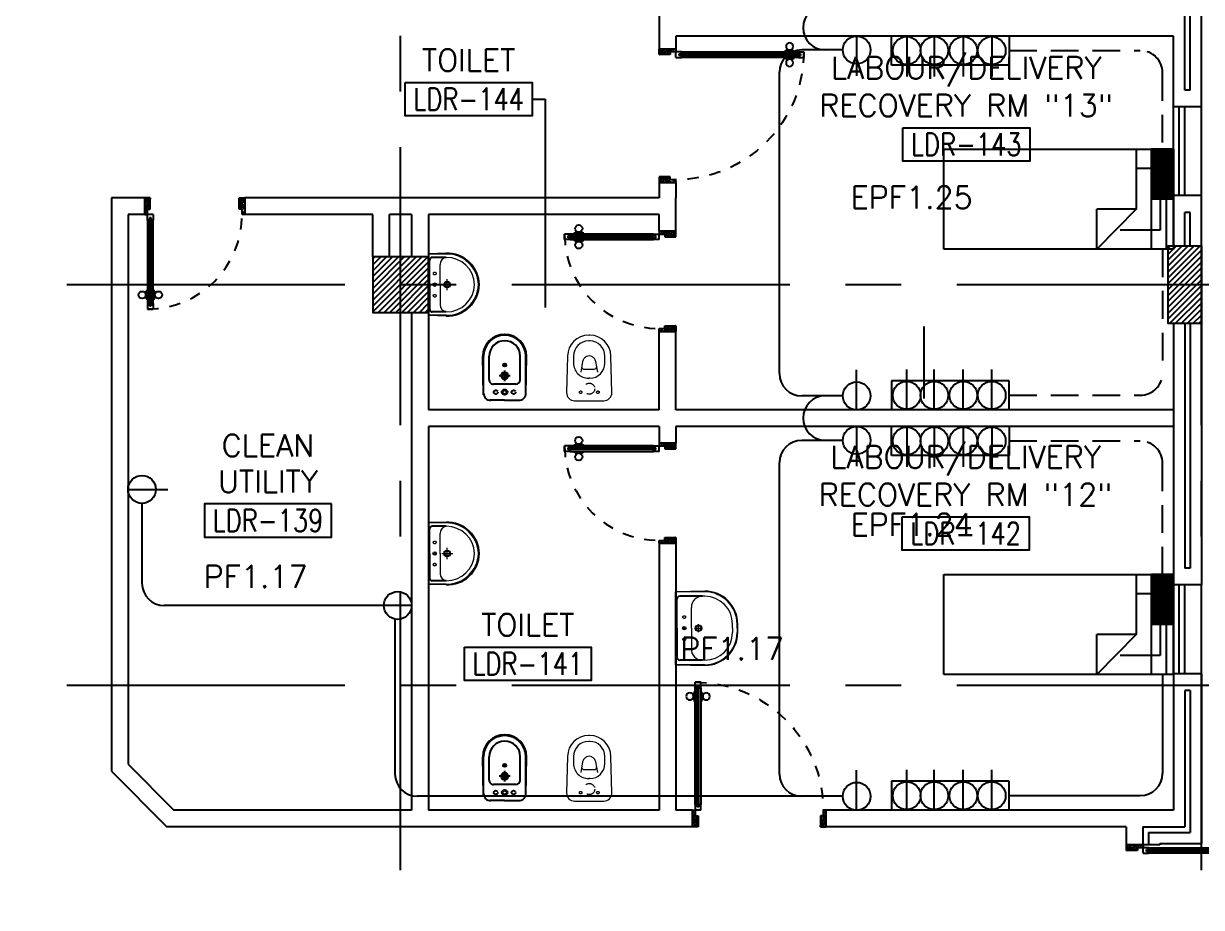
# Model space of a CAD drawing. Extents: x -0.4 to 91.9, y -1.1 to 78.4.
# Drawn here: x 31.96 to 42.55, y 14.55 to 22.5 of the extents above; entities that cross this region are included whole.
import ezdxf
from ezdxf.enums import TextEntityAlignment as Align

# ---------------------------------------------------------------- set-up
doc = ezdxf.new("R2010")
doc.units = 0
doc.header["$MEASUREMENT"] = 0
for name, pattern in [('CENTERX2', [4, 2.5, -0.5, 0.5, -0.5]), ('DASHED', [0.75, 0.5, -0.25]), ('HIDDEN', [0.375, 0.25, -0.125]), ('HIDDEN2', [0.1875, 0.125, -0.0625])]:
    doc.linetypes.add(name, pattern=pattern)
doc.layers.get('0').update_dxf_attribs({"color": 11, "linetype": 'CONTINUOUS'})
for name, color, linetype in [('AXES', 11, 'CENTERX2'), ('COL', 11, 'CONTINUOUS'), ('DOOR', 11, 'CONTINUOUS'), ('E-CLINE', 2, 'CONTINUOUS'), ('E-HLINE', 2, 'HIDDEN'), ('E-SOCKETS', 4, 'CONTINUOUS'), ('E-TEXT', 4, 'CONTINUOUS'), ('FIX', 11, 'CONTINUOUS'), ('FUR', 11, 'CONTINUOUS'), ('HAT', 11, 'CONTINUOUS'), ('INSUL', 11, 'CONTINUOUS'), ('NON-MEDICAL', 11, 'CONTINUOUS'), ('RM-BOX', 11, 'CONTINUOUS'), ('RM-NAME', 11, 'CONTINUOUS'), ('RM-NO', 11, 'CONTINUOUS'), ('WALL', 11, 'CONTINUOUS'), ('WIN', 11, 'CONTINUOUS')]:
    doc.layers.add(name, color=color, linetype=linetype)
doc.styles.add('ROMANS', font='ROMANS.shx', dxfattribs={"width": 0.6})

# ---------------------------------------------------------------- blocks, each defined once
blk = doc.blocks.new('*X78')
at = {"color": 0}
for p, q in [((49339, 132654), (49835, 133150)), ((49339, 132707), (49782, 133150)), ((49339, 132760), (49729, 133150)), ((49339, 132813), (49676, 133150)), ((49339, 132866), (49623, 133150)), ((49339, 132919), (49570, 133150)), ((49339, 132972), (49517, 133150)), ((49339, 133025), (49464, 133150)), ((49339, 133078), (49411, 133150)), ((49339, 133131), (49358, 133150)), ((49388, 132650), (49839, 133101)), ((49441, 132650), (49839, 133048)), ((49494, 132650), (49839, 132995)), ((49547, 132650), (49839, 132942)), ((49600, 132650), (49839, 132889)), ((49653, 132650), (49839, 132836)), ((49706, 132650), (49839, 132783)), ((49759, 132650), (49839, 132730)), ((49812, 132650), (49839, 132677))]:
    blk.add_line(p, q, dxfattribs=at)
blk = doc.blocks.new('COL50')
at = {"layer": 'COL'}
blk.add_lwpolyline([(-250, 250), (-250, -250), (250, -250), (250, 250)], close=True, dxfattribs=at)
blk = doc.blocks.new('RM1')
at = {"layer": 'RM-BOX'}
blk.add_lwpolyline([(570, -200), (-570, -200), (-570, -500), (570, -500)], close=True, dxfattribs=at)
at = {"layer": 'RM-NAME', "style": 'ROMANS'}
for tag, p in [('ROOMNAME1', (0, 324)), ('ROOMNAME2', (0, 0))]:
    blk.add_attdef(tag, text='', height=200, dxfattribs=at).set_placement(p, align=Align.MIDDLE)
at = {"layer": 'RM-NO', "style": 'ROMANS', "width": 0.8}
blk.add_attdef('ROOMNO', text='', height=200, dxfattribs=at).set_placement((0, -350), align=Align.MIDDLE)
blk = doc.blocks.new('C11')
at = {"layer": 'HAT'}
h = blk.add_hatch(dxfattribs=at)
h.set_pattern_fill('ANSI31', color=256, scale=300, style=0)
h.set_pattern_definition([(45, (-248556.182, -75061.005), (-26.5165043, 26.5165043), [])])
h.paths.add_polyline_path([(300, 700), (0, 700), (0, 350), (300, 350)])
h.paths.add_polyline_path([(300, 350), (0, 350), (0, 0), (300, 0)])
at = {"layer": 'COL'}
blk.add_lwpolyline([(300, 700), (300, 0), (0, 0), (0, 700)], close=True, dxfattribs=at)
blk = doc.blocks.new('DOOR90')
at = {"layer": 'DOOR', "color": 0, "linetype": 'ByBlock'}
for p, q in [((-150, 0), (-150, -25)), ((-150, 0), (0, 0)), ((0, -50), (0, 0)), ((-1000, -25), (-1000, -75)), ((-1000, -75), (-1000, -25)), ((-950, -25), (-1000, -25)), ((-950, -75), (-1000, -75)), ((-970, -42), (-970, -58)), ((-950, -42), (-970, -42)), ((-950, -58), (-970, -58)), ((-950, -25), (-950, -42)), ((-950, -58), (-950, -75)), ((-918, -25), (-918, -18)), ((-828, -18), (-918, -18)), ((-918, -75), (-918, -82)), ((-828, -82), (-918, -82)), ((-905, -18), (-905, -9)), ((-905, -9), (-840, -9)), ((-905, -18), (-840, -18)), ((-905, -82), (-905, -91)), ((-905, -82), (-840, -82)), ((-905, -91), (-840, -91)), ((-840, -18), (-840, -9)), ((-840, -82), (-840, -91)), ((-828, -25), (-828, -18)), ((-828, -75), (-828, -82)), ((-200, -42), (-200, -25)), ((-200, -25), (-150, -25)), ((-180, -42), (-200, -42)), ((-200, -75), (-200, -58)), ((-200, -58), (-180, -58)), ((-150, -75), (-200, -75)), ((-180, -58), (-180, -42)), ((-150, -75), (-150, -25)), ((-150, -25), (-100, -25)), ((-100, -25), (-100, -50)), ((-100, -50), (0, -50)), ((-150, -900), (-150, -875)), ((-150, -875), (-100, -875)), ((0, -900), (-150, -900)), ((-150, -900), (0, -900)), ((-100, -850), (0, -850)), ((-100, -875), (-100, -850)), ((0, -850), (0, -900))]:
    blk.add_line(p, q, dxfattribs=at)
at = {"layer": 'DOOR', "color": 9, "linetype": 'ByBlock'}
for p, q in [((0, -50), (-114, 0)), ((0, -50), (-40, 0)), ((0, -50), (-100, -37)), ((0, -850), (-114, -900)), ((0, -850), (-100, -863)), ((0, -850), (-40, -900))]:
    blk.add_line(p, q, dxfattribs=at)
at = {"layer": 'DOOR', "linetype": 'ByBlock'}
for p, q in [((-200, -25), (-950, -25)), ((-200, -42), (-950, -42)), ((-200, -58), (-950, -58)), ((-950, -75), (-200, -75))]:
    blk.add_line(p, q, dxfattribs=at)
at = {"layer": 'DOOR', "color": 0, "linetype": 'ByBlock'}
for centre in [(-873, 24), (-873, -124)]:
    blk.add_circle(centre, 32.4, dxfattribs=at)
at = {"layer": 'DOOR', "color": 9, "linetype": 'ByBlock'}
for centre, radius, start, end in [((0, -50), 154, 161.1053, 166.2858), ((0, -50), 134, 158.1598, 169.28), ((0, -50), 94.4, 148.0182, 180), ((0, -50), 74.4, 137.7764, 180), ((0, -50), 114, 154.0838, 167.3774), ((0, -50), 54.4, 113.2074, 180), ((0, -50), 34.4, 90, 180), ((0, -50), 14.4, 90, 180), ((0, -850), 154, 193.7142, 198.8947), ((0, -850), 134, 190.72, 201.8402), ((0, -850), 94.4, 180, 211.9818), ((0, -850), 74.4, 180, 222.2236), ((0, -850), 54.4, 180, 246.7926), ((0, -850), 34.4, 180, 270), ((0, -850), 14.4, 180, 270)]:
    blk.add_arc(centre, radius, start, end, dxfattribs=at)
at = {"layer": 'DOOR', "linetype": 'HIDDEN', "ltscale": 0.5}
blk.add_arc((-150, -25), 850, 180, 270, dxfattribs=at)
blk = doc.blocks.new('DOOR100')
at = {"layer": 'DOOR', "color": 0, "linetype": 'ByBlock'}
for p, q in [((-25, 1300), (-75, 1300)), ((-75, 1300), (-25, 1300)), ((-75, 1250), (-75, 1300)), ((-25, 1250), (-25, 1300)), ((-82, 1205), (-91, 1205)), ((-91, 1205), (-91, 1140)), ((-75, 1218), (-82, 1218)), ((-82, 1128), (-82, 1218)), ((-82, 1205), (-82, 1140)), ((-58, 1250), (-75, 1250)), ((-42, 1270), (-58, 1270)), ((-58, 1250), (-58, 1270)), ((-42, 1250), (-42, 1270)), ((-25, 1250), (-42, 1250)), ((-25, 1218), (-18, 1218)), ((-18, 1128), (-18, 1218)), ((-18, 1205), (-9, 1205)), ((-18, 1205), (-18, 1140)), ((-9, 1205), (-9, 1140)), ((-82, 1140), (-91, 1140)), ((-75, 1128), (-82, 1128)), ((-25, 1128), (-18, 1128)), ((-18, 1140), (-9, 1140)), ((-1200, 0), (-1200, 150)), ((-1200, 150), (-1175, 150)), ((-1200, 150), (-1200, 0)), ((-1175, 150), (-1175, 100)), ((-75, 200), (-58, 200)), ((-75, 150), (-75, 200)), ((-75, 150), (-25, 150)), ((-58, 200), (-58, 180)), ((-58, 180), (-42, 180)), ((-42, 200), (-25, 200)), ((-42, 180), (-42, 200)), ((-25, 200), (-25, 150)), ((0, 150), (-25, 150)), ((-25, 150), (-25, 100)), ((0, 150), (0, 0)), ((-1150, 0), (-1200, 0)), ((-1175, 100), (-1150, 100)), ((-1150, 100), (-1150, 0)), ((-50, 100), (-50, 0)), ((-25, 100), (-50, 100)), ((-50, 0), (0, 0))]:
    blk.add_line(p, q, dxfattribs=at)
at = {"layer": 'DOOR', "linetype": 'ByBlock'}
for p, q in [((-75, 1250), (-75, 200)), ((-58, 200), (-58, 1250)), ((-42, 200), (-42, 1250)), ((-25, 200), (-25, 1250)), ((0, 0), (0, 150))]:
    blk.add_line(p, q, dxfattribs=at)
at = {"layer": 'DOOR', "color": 9, "linetype": 'ByBlock'}
for p, q in [((-1150, 0), (-1200, 114)), ((-50, 0), (0, 114)), ((-1150, 0), (-1200, 40)), ((-1150, 0), (-1163, 100)), ((-50, 0), (-37, 100)), ((-50, 0), (0, 40))]:
    blk.add_line(p, q, dxfattribs=at)
at = {"layer": 'DOOR', "color": 0, "linetype": 'ByBlock'}
for centre in [(-124, 1173), (24, 1173)]:
    blk.add_circle(centre, 32.4, dxfattribs=at)
at = {"layer": 'DOOR', "linetype": 'HIDDEN', "ltscale": 0.5}
blk.add_arc((-25, 150), 1150, 90, 180.0001, dxfattribs=at)
at = {"layer": 'DOOR', "color": 9, "linetype": 'ByBlock'}
for centre, radius, start, end in [((-1150, 0), 154, 103.7142, 108.8947), ((-1150, 0), 134, 100.72, 111.8402), ((-50, 0), 134, 68.1598, 79.28), ((-50, 0), 114, 64.0838, 77.3774), ((-50, 0), 154, 71.1053, 76.2858), ((-1150, 0), 94.4, 90, 121.9818), ((-1150, 0), 74.4, 90, 132.2236), ((-1150, 0), 54.4, 90, 156.7926), ((-1150, 0), 34.4, 90, 180), ((-1150, 0), 14.4, 90, 180), ((-50, 0), 94.4, 58.0182, 90), ((-50, 0), 74.4, 47.7764, 90), ((-50, 0), 54.4, 23.2074, 90), ((-50, 0), 34.4, 0, 90), ((-50, 0), 14.4, 0, 90)]:
    blk.add_arc(centre, radius, start, end, dxfattribs=at)
blk = doc.blocks.new('A$C49F1192B')
at = {"layer": 'DOOR', "color": 0, "linetype": 'ByBlock', "xscale": -1, "rotation": 270}
blk.add_blockref('DOOR100', (0, 1200), dxfattribs=at)
blk = doc.blocks.new('LAV-003')
at = {"layer": 'FIX', "linetype": 'Continuous', "lineweight": 20}
for p, q in [((-328, -285), (-328, -25)), ((327, -285), (327, -25)), ((0, -165), (-188, -165)), ((0, -165), (187, -165)), ((-288, -285), (-288, -265)), ((287, -285), (287, -265)), ((0, -535), (-38, -535)), ((0, -575), (-38, -575)), ((0, -535), (37, -535)), ((0, -575), (37, -575))]:
    blk.add_line(p, q, dxfattribs=at)
at = {"layer": 'FIX', "linetype": 'ByBlock'}
blk.add_line((-328, -25), (327, -25), dxfattribs=at)
at = {"layer": 'FIX', "linetype": 'ByBlock', "ltscale": 0.3}
for p, q in [((-288, -265), (-288, -60)), ((0, -35), (-262, -35)), ((0, -35), (262, -35)), ((287, -265), (287, -60))]:
    blk.add_line(p, q, dxfattribs=at)
at = {"layer": 'FIX', "lineweight": 20}
for p, q in [((-16, -101), (15, -101)), ((0, -85), (0, -116))]:
    blk.add_line(p, q, dxfattribs=at)
at = {"layer": 'FIX', "linetype": 'DASHED', "lineweight": 20, "ltscale": 0.04}
for p, q in [((0, -194), (0, -266)), ((-36, -230), (37, -230))]:
    blk.add_line(p, q, dxfattribs=at)
at = {"layer": 'FIX', "linetype": 'Continuous', "lineweight": 20}
blk.add_lwpolyline([(295, -25), (0, -25), (-328, -25), (-335, -285, 0.414214), (-38, -582), (0, -582), (37, -582, 0.414214), (334, -285), (327, -25), (0, -25)], format="xyb", dxfattribs=at)
at = {"layer": 'FIX', "linetype": 'HIDDEN', "lineweight": 20, "ltscale": 0.05}
for centre in [(-100, -101), (100, -101)]:
    blk.add_circle(centre, 12.4, dxfattribs=at)
at = {"layer": 'FIX', "lineweight": 20}
for centre, radius in [((0, -101), 15.5), ((0, -230), 29.5), ((0, -230), 22.5)]:
    blk.add_circle(centre, radius, dxfattribs=at)
at = {"layer": 'FIX', "linetype": 'ByBlock', "ltscale": 0.3}
for centre, start, end in [((-262, -60), 90, 180), ((262, -60), 0, 90)]:
    blk.add_arc(centre, 25, start, end, dxfattribs=at)
at = {"layer": 'FIX', "linetype": 'Continuous', "lineweight": 20}
for centre, radius, start, end in [((-188, -265), 100, 90, 180), ((187, -265), 100, 0, 90), ((-38, -285), 290, 180, 270), ((-38, -285), 250, 180, 270), ((37, -285), 250, 270, 0), ((37, -285), 290, 270, 0)]:
    blk.add_arc(centre, radius, start, end, dxfattribs=at)
blk = doc.blocks.new('WC1')
at = {"layer": 'FIX', "lineweight": 20}
for p, q in [((-210, 204), (-538, 194)), ((-475, 141), (-538, 141)), ((-727, 5), (-727, -5)), ((-674, 5), (-674, -5)), ((-534, 24), (-540, 0)), ((-540, 0), (-534, -24)), ((-395, 76), (-490, 60)), ((-339, 5), (-339, -5)), ((-490, -60), (-395, -76)), ((-538, -141), (-475, -141)), ((-538, -194), (-210, -204))]:
    blk.add_line(p, q, dxfattribs=at)
at = {"layer": 'FIX', "linetype": 'Continuous', "lineweight": 20}
blk.add_line((-420, -47), (-420, 45), dxfattribs=at)
at = {"layer": 'FIX', "lineweight": 20}
blk.add_lwpolyline([(-213, -204), (-210, -204, 0.414214), (-137, -131), (-137, 0), (-137, 131, 0.414214), (-210, 204)], format="xyb", dxfattribs=at)
at = {"layer": 'FIX', "linetype": 'HIDDEN2', "lineweight": 20, "ltscale": 0.3}
blk.add_circle((-245, 0), 49.8, dxfattribs=at)
at = {"layer": 'FIX', "linetype": 'HIDDEN', "lineweight": 20, "ltscale": 0.05}
for centre in [(-213, 78), (-213, -77)]:
    blk.add_circle(centre, 11.6, dxfattribs=at)
at = {"layer": 'FIX', "lineweight": 20}
for centre, radius, start, end in [((-538, 5), 189, 90, 180), ((-538, 5), 136, 90, 180), ((-475, 5), 136, 360, 90), ((-473, -7), 68.2, 128.9242, 152.8468), ((-464, -18), 82, 108.496, 128.9242), ((-538, -5), 189, 180, 270), ((-538, -5), 136, 180, 270), ((-473, 7), 68.2, 207.1532, 231.0758), ((-464, 18), 82, 231.0758, 251.504), ((-475, -5), 136, 270, 0)]:
    blk.add_arc(centre, radius, start, end, dxfattribs=at)
at = {"layer": 'FIX', "linetype": 'Continuous', "lineweight": 20}
for centre, start, end in [((-443, 46), 357.6662, 91.6121), ((-442, -46), 268.3879, 2.3338)]:
    blk.add_arc(centre, 22.3, start, end, dxfattribs=at)
blk = doc.blocks.new('BIDET1')
at = {"layer": 'FIX'}
for p, q in [((-88, 190), (-428, 190)), ((-210, 140), (-420, 140)), ((-25, -3), (-25, 128)), ((-617, 2), (-617, -3)), ((-352, 1), (-352, 1)), ((-350, 5), (-350, 5)), ((-348, 1), (-348, 1)), ((-346, 5), (-346, 5)), ((-344, 9), (-344, 9)), ((-344, 1), (-344, 1)), ((-342, 5), (-342, 5)), ((-341, 9), (-341, 9)), ((-341, 1), (-341, 1)), ((-339, 5), (-339, 5)), ((-337, 1), (-337, 1)), ((-335, 5), (-335, 5)), ((-333, 1), (-333, 1)), ((-170, 100), (-170, -100)), ((-617, -8), (-617, -3)), ((-350, -2), (-350, -2)), ((-348, -6), (-348, -6)), ((-346, -2), (-346, -2)), ((-346, -10), (-346, -10)), ((-344, -6), (-344, -6)), ((-342, -2), (-342, -2)), ((-342, -10), (-342, -10)), ((-341, -6), (-341, -6)), ((-339, -2), (-339, -2)), ((-339, -10), (-339, -10)), ((-337, -6), (-337, -6)), ((-335, -2), (-335, -2)), ((-333, -6), (-333, -6)), ((-331, -2), (-331, -2)), ((-25, -3), (-25, -134)), ((-88, -190), (-428, -190)), ((-210, -140), (-420, -140))]:
    blk.add_line(p, q, dxfattribs=at)
at = {"layer": 'FIX', "linetype": 'ByBlock', "ltscale": 0.3}
for p, q in [((-75, 190), (-420, 197)), ((-75, -190), (-420, -197))]:
    blk.add_line(p, q, dxfattribs=at)
at = {"layer": 'FIX', "linetype": 'DASHED', "ltscale": 0.05}
for p, q in [((-196, 0), (-294, 0)), ((-245, 49), (-245, -49))]:
    blk.add_line(p, q, dxfattribs=at)
at = {"layer": 'FIX'}
for centre, radius in [((-342, 0), 13.8), ((-342, 0), 11), ((-245, 0), 31.7), ((-245, 0), 22.5), ((-98, 0), 24.5), ((-98, 0), 17.5)]:
    blk.add_circle(centre, radius, dxfattribs=at)
at = {"layer": 'FIX', "linetype": 'HIDDEN', "ltscale": 0.05}
for centre in [(-98, 80), (-98, -80)]:
    blk.add_circle(centre, 17.5, dxfattribs=at)
at = {"layer": 'FIX', "linetype": 'ByBlock', "ltscale": 0.3}
blk.add_arc((-420, 0), 197, 90, 270, dxfattribs=at)
at = {"layer": 'FIX'}
for centre, radius, start, end in [((-420, 0), 190, 90, 270), ((-420, 0), 140, 90, 270), ((-210, 100), 40, 0, 90), ((-87, 128), 62.1, 0.1463, 90.8397), ((-210, -100), 40, 270, 0), ((-87, -128), 62.1, 269.1603, 359.8537)]:
    blk.add_arc(centre, radius, start, end, dxfattribs=at)
blk = doc.blocks.new('LAV1')
at = {"layer": 'FIX', "linetype": 'DASHED', "lineweight": 20, "ltscale": 0.05}
for p, q in [((50, 220), (-50, 220)), ((0, 170), (0, 270)), ((0, 170), (0, 270))]:
    blk.add_line(p, q, dxfattribs=at)
at = {"layer": 'FIX', "linetype": 'ByBlock', "ltscale": 0.3}
for p, q in [((-280, 210), (-275, 50)), ((-245, 210), (-245, 85)), ((245, 210), (245, 85)), ((280, 210), (275, 50)), ((0, 60), (-220, 60)), ((0, 60), (220, 60))]:
    blk.add_line(p, q, dxfattribs=at)
at = {"layer": 'FIX', "linetype": 'Continuous', "lineweight": 20}
for p, q in [((-275, 210), (-275, 50)), ((0, 155), (-181, 155)), ((0, 155), (181, 155)), ((275, 210), (275, 50)), ((0, 50), (-275, 50)), ((0, 50), (-252, 50)), ((0, 50), (252, 50)), ((0, 50), (275, 50))]:
    blk.add_line(p, q, dxfattribs=at)
at = {"layer": 'FIX', "lineweight": 20}
for p, q in [((16, 107), (-15, 107)), ((0, 92), (0, 123))]:
    blk.add_line(p, q, dxfattribs=at)
for centre, radius in [((0, 220), 29.5), ((0, 220), 22.5), ((0, 107), 15.5)]:
    blk.add_circle(centre, radius, dxfattribs=at)
at = {"layer": 'FIX', "linetype": 'HIDDEN', "lineweight": 20, "ltscale": 0.05}
for centre in [(-100, 107), (100, 107)]:
    blk.add_circle(centre, 12.4, dxfattribs=at)
at = {"layer": 'FIX', "linetype": 'ByBlock', "ltscale": 0.3}
for centre, radius, start, end in [((7, 220), 287, 91.3776, 182.0064), ((-7, 220), 287, 357.9936, 88.6224), ((-220, 85), 24.9, 179.7021, 269.9486), ((220, 85), 24.9, 270.0514, 0.2979)]:
    blk.add_arc(centre, radius, start, end, dxfattribs=at)
at = {"layer": 'FIX', "linetype": 'Continuous', "lineweight": 20}
for centre, radius, start, end in [((8, 217), 283, 91.6988, 181.351), ((8, 212), 253, 91.7328, 180.4884), ((-8, 217), 283, 358.649, 88.3012), ((-8, 212), 253, 359.5116, 88.2672), ((-179, 222), 66.9, 190.2006, 268.0786), ((179, 222), 66.9, 271.9214, 349.7994)]:
    blk.add_arc(centre, radius, start, end, dxfattribs=at)
blk = doc.blocks.new('A$C272A55A0')
at = {"layer": 'DOOR', "color": 0, "linetype": 'ByBlock'}
for p, q in [((0, 900), (0, 1050)), ((50, 1050), (0, 1050)), ((50, 950), (50, 1050)), ((1750, 950), (1750, 1050)), ((1750, 1050), (1800, 1050)), ((1800, 1050), (1800, 900)), ((0, 900), (25, 900)), ((25, 950), (50, 950)), ((25, 900), (25, 950)), ((75, 900), (25, 900)), ((25, 850), (25, 900)), ((42, 850), (25, 850)), ((58, 870), (42, 870)), ((42, 870), (42, 850)), ((58, 850), (58, 870)), ((75, 850), (58, 850)), ((75, 900), (75, 850)), ((1725, 900), (1775, 900)), ((1725, 900), (1725, 850)), ((1725, 850), (1742, 850)), ((1742, 870), (1758, 870)), ((1742, 850), (1742, 870)), ((1775, 950), (1750, 950)), ((1758, 870), (1758, 850)), ((1758, 850), (1775, 850)), ((1775, 900), (1775, 950)), ((1800, 900), (1775, 900)), ((1775, 850), (1775, 900)), ((1718, 160), (1709, 160)), ((1709, 95), (1709, 160)), ((1725, 173), (1718, 173)), ((1718, 173), (1718, 83)), ((1718, 95), (1718, 160)), ((1775, 173), (1782, 173)), ((1782, 173), (1782, 83)), ((1782, 160), (1791, 160)), ((1782, 95), (1782, 160)), ((1791, 95), (1791, 160)), ((25, 50), (42, 50)), ((25, 50), (25, 0)), ((25, 0), (75, 0)), ((75, 0), (25, 0)), ((42, 50), (42, 30)), ((42, 30), (58, 30)), ((58, 50), (75, 50)), ((58, 50), (58, 30)), ((75, 50), (75, 0)), ((1718, 95), (1709, 95)), ((1725, 83), (1718, 83)), ((1742, 50), (1725, 50)), ((1725, 50), (1725, 0)), ((1775, 0), (1725, 0)), ((1725, 0), (1775, 0)), ((1742, 50), (1742, 30)), ((1758, 30), (1742, 30)), ((1775, 50), (1758, 50)), ((1758, 50), (1758, 30)), ((1775, 83), (1782, 83)), ((1775, 50), (1775, 0)), ((1782, 95), (1791, 95))]:
    blk.add_line(p, q, dxfattribs=at)
at = {"layer": 'DOOR', "color": 9, "linetype": 'ByBlock'}
for p, q in [((50, 1050), (0, 1010)), ((50, 1050), (0, 937)), ((50, 1050), (37, 950)), ((1750, 1050), (1800, 1010)), ((1750, 1050), (1800, 937)), ((1750, 1050), (1763, 950))]:
    blk.add_line(p, q, dxfattribs=at)
at = {"layer": 'DOOR', "linetype": 'ByBlock'}
for p, q in [((25, 850), (25, 50)), ((42, 850), (42, 50)), ((58, 850), (58, 50)), ((75, 50), (75, 850)), ((1725, 50), (1725, 850)), ((1742, 850), (1742, 50)), ((1758, 850), (1758, 50)), ((1775, 850), (1775, 50))]:
    blk.add_line(p, q, dxfattribs=at)
at = {"layer": 'DOOR', "color": 0, "linetype": 'ByBlock'}
for centre in [(1676, 128), (1824, 128)]:
    blk.add_circle(centre, 32.4, dxfattribs=at)
at = {"layer": 'DOOR', "color": 9, "linetype": 'ByBlock'}
for centre, radius, start, end in [((50, 1050), 54.4, 203.2074, 270), ((50, 1050), 74.4, 227.7764, 270), ((50, 1050), 94.4, 238.0182, 270), ((50, 1050), 34.4, 180, 270), ((50, 1050), 14.4, 180, 270), ((1750, 1050), 14.4, 270, 0), ((1750, 1050), 34.4, 270, 0), ((1750, 1050), 54.4, 270, 336.7926), ((1750, 1050), 74.4, 270, 312.2236), ((1750, 1050), 94.4, 270, 301.9818), ((50, 1050), 114, 244.0838, 257.3774), ((50, 1050), 134, 248.1598, 259.28), ((50, 1050), 154, 251.1053, 256.2858), ((1750, 1050), 114, 282.6226, 295.9162), ((1750, 1050), 134, 280.72, 291.8402), ((1750, 1050), 154, 283.7142, 288.8947)]:
    blk.add_arc(centre, radius, start, end, dxfattribs=at)
at = {"layer": 'DOOR', "linetype": 'HIDDEN', "ltscale": 0.5}
for centre, start, end in [((50, 851), 268.3174, 3.2965), ((1750, 851), 176.7035, 271.6826)]:
    blk.add_arc(centre, 851, start, end, dxfattribs=at)
at = {"layer": 'WALL', "linetype": 'ByBlock'}
blk.add_line((1800, 900), (1800, 1050), dxfattribs=at)
blk = doc.blocks.new('BHU')
at = {"color": 8}
for p, q in [((0, -311), (145, 1)), ((0, -340), (159, 1)), ((0, -370), (173, 1)), ((0, -399), (187, 1)), ((0, -281), (132, 1)), ((0, -251), (118, 1)), ((0, -15), (7, 1)), ((0, -44), (21, 1)), ((0, -74), (35, 1)), ((0, -104), (49, 1)), ((0, -133), (63, 1)), ((0, -163), (76, 1)), ((0, -192), (90, 1)), ((0, -222), (104, 1)), ((0, -429), (199, -1)), ((4, -450), (199, -31)), ((18, -450), (199, -61)), ((32, -450), (199, -90)), ((45, -450), (199, -120)), ((59, -450), (199, -149)), ((73, -450), (199, -179)), ((87, -450), (199, -208)), ((101, -450), (199, -238)), ((114, -450), (199, -268)), ((128, -450), (199, -297)), ((142, -450), (199, -327)), ((156, -450), (199, -356)), ((169, -450), (199, -386)), ((183, -450), (199, -416)), ((197, -450), (199, -445))]:
    blk.add_line(p, q, dxfattribs=at)
at = {"layer": 'E-SOCKETS'}
for p, q in [((0, 450), (199, 450)), ((0, -450), (0, 450)), ((199, 450), (199, -450))]:
    blk.add_line(p, q, dxfattribs=at)
at = {"layer": 'E-SOCKETS', "color": 4}
for p, q in [((0, 1), (199, 1)), ((0, -450), (199, -450))]:
    blk.add_line(p, q, dxfattribs=at)

msp = doc.modelspace()

# ---------------------------------------------------------------- linework, layer by layer
at = {"layer": 'AXES'}
for p, q in [((35.35, -1.1143), (35.35, 77.6984)), ((42.55, -1.1143), (42.55, 77.3484)), ((0.35, 20.15), (68.39, 20.15)), ((0.35, 16.55), (68.39, 16.55))]:
    msp.add_line(p, q, dxfattribs=at)
at = {"layer": 'E-CLINE', "color": 4, "linetype": 'ByBlock', "ltscale": 0.3}
for p, q in [((39.3255, 22.26), (38.957, 22.26)), ((38.757, 19.35), (38.757, 22.06)), ((39.3255, 19.15), (38.957, 19.15)), ((39.3255, 18.75), (38.957, 18.75)), ((38.757, 15.75), (38.757, 18.55)), ((33.025, 18.1836), (33.025, 17.4652)), ((35.2, 17.2652), (33.225, 17.2652)), ((35.3001, 17.1427), (35.3001, 15.75)), ((42.2003, 16.6444), (42.2003, 15.7554)), ((39.3255, 15.55), (35.5001, 15.55)), ((39.3255, 15.55), (38.957, 15.55)), ((40.8212, 15.5554), (42.0003, 15.5554))]:
    msp.add_line(p, q, dxfattribs=at)
for centre, start, end in [((39.1684, 22.46), 90, 180), ((39.1684, 22.46), 180, 270), ((38.957, 22.06), 90, 180), ((38.957, 19.35), 180, 270), ((39.1684, 18.95), 90, 180), ((39.1684, 18.95), 180, 270), ((38.957, 18.55), 90, 180), ((33.225, 17.4652), 180, 270), ((35.5001, 15.75), 180, 270), ((38.957, 15.75), 180, 270), ((42.0003, 15.7554), 270, 0)]:
    msp.add_arc(centre, 0.2, start, end, dxfattribs=at)
at = {"layer": 'E-HLINE', "color": 4}
for p, q in [((40.8212, 22.2546), (42.0003, 22.2546)), ((42.2003, 21.0521), (42.2003, 22.0546)), ((42.2003, 20.4681), (42.2003, 19.3554)), ((40.8212, 19.1554), (42.0003, 19.1554)), ((40.8212, 18.7446), (42.0003, 18.7446)), ((42.2003, 17.5421), (42.2003, 18.5446))]:
    msp.add_line(p, q, dxfattribs=at)
for centre, start, end in [((42.0003, 22.0546), 0, 90), ((42.0003, 19.3554), 270, 0), ((42.0003, 18.5446), 0, 90)]:
    msp.add_arc(centre, 0.2, start, end, dxfattribs=at)
at = {"layer": 'E-SOCKETS'}
for p, q in [((39.4505, 22.385), (39.4505, 22.0267)), ((39.7646, 22.1243), (39.7646, 22.385)), ((39.9007, 22.3798), (39.9007, 22.0215)), ((40.1488, 22.3798), (40.1488, 22.0215)), ((40.4097, 22.3798), (40.4097, 22.0215)), ((40.6649, 22.3798), (40.6649, 22.0215)), ((40.8212, 22.385), (40.8212, 22.1243)), ((40.8212, 22.1243), (39.7646, 22.1243)), ((39.4505, 19.025), (39.4505, 19.3833)), ((39.9007, 19.0302), (39.9007, 19.3885)), ((40.1488, 19.0302), (40.1488, 19.3885)), ((40.4097, 19.0302), (40.4097, 19.3885)), ((40.6649, 19.0302), (40.6649, 19.3885)), ((39.7646, 19.2857), (39.7646, 19.025)), ((40.8212, 19.2857), (39.7646, 19.2857)), ((40.8212, 19.025), (40.8212, 19.2857)), ((39.4505, 18.875), (39.4505, 18.5167)), ((39.7646, 18.6143), (39.7646, 18.875)), ((39.9007, 18.8698), (39.9007, 18.5115)), ((40.1488, 18.8698), (40.1488, 18.5115)), ((40.4097, 18.8698), (40.4097, 18.5115)), ((40.6649, 18.8698), (40.6649, 18.5115)), ((40.8212, 18.875), (40.8212, 18.6143)), ((40.8212, 18.6143), (39.7646, 18.6143)), ((32.9, 18.3086), (33.2583, 18.3086)), ((35.45, 17.2652), (35.0917, 17.2652)), ((39.4505, 15.425), (39.4505, 15.7833)), ((39.9007, 15.4302), (39.9007, 15.7885)), ((40.1488, 15.4302), (40.1488, 15.7885)), ((40.4097, 15.4302), (40.4097, 15.7885)), ((40.6649, 15.4302), (40.6649, 15.7885)), ((39.7646, 15.6857), (39.7646, 15.425)), ((40.8212, 15.6857), (39.7646, 15.6857)), ((40.8212, 15.425), (40.8212, 15.6857))]:
    msp.add_line(p, q, dxfattribs=at)
for centre in [(39.4505, 22.26), (39.9007, 22.2548), (40.1488, 22.2548), (40.4097, 22.2548), (40.6649, 22.2548), (39.4505, 19.15), (39.9007, 19.1552), (40.1488, 19.1552), (40.4097, 19.1552), (40.6649, 19.1552), (39.4505, 18.75), (39.9007, 18.7448), (40.1488, 18.7448), (40.4097, 18.7448), (40.6649, 18.7448), (33.025, 18.3086), (35.325, 17.2652), (39.4505, 15.55), (39.9007, 15.5552), (40.1488, 15.5552), (40.4097, 15.5552), (40.6649, 15.5552)]:
    msp.add_circle(centre, 0.125, dxfattribs=at)
at = {"layer": 'FUR'}
for p, q in [((40.234, 20.4681), (40.234, 21.3681)), ((40.234, 21.3681), (42.234, 21.3681)), ((41.9623, 21.3681), (41.9623, 20.8293)), ((42.234, 21.3681), (42.234, 20.4681)), ((41.9623, 21.1982), (42.1785, 21.1982)), ((42.1785, 21.1982), (42.1785, 20.6403)), ((41.9623, 20.8293), (41.6089, 20.8293)), ((41.6089, 20.4681), (41.6089, 20.8293)), ((41.9623, 20.8293), (41.6089, 20.4681)), ((42.1785, 20.6403), (41.8188, 20.6403)), ((42.234, 20.4681), (40.234, 20.4681)), ((40.234, 16.6432), (40.234, 17.5432)), ((40.234, 17.5432), (42.234, 17.5432)), ((41.9623, 17.5432), (41.9623, 17.0044)), ((42.234, 17.5432), (42.234, 16.6432)), ((41.9623, 17.3733), (42.1785, 17.3733)), ((42.1785, 17.3733), (42.1785, 16.8154)), ((41.9623, 17.0044), (41.6089, 17.0044)), ((41.6089, 16.6432), (41.6089, 17.0044)), ((41.9623, 17.0044), (41.6089, 16.6432)), ((42.1785, 16.8154), (41.8188, 16.8154)), ((42.234, 16.6432), (40.234, 16.6432))]:
    msp.add_line(p, q, dxfattribs=at)
at = {"layer": 'INSUL'}
for p, q in [((42.4, 21.9), (42.4, 23.2)), ((42.45, 21.9), (42.45, 23.2)), ((42.45, 21.9), (42.4, 21.9)), ((42.45, 20.8), (42.4, 20.8)), ((42.4, 20.5), (42.4, 20.8)), ((42.45, 20.5), (42.45, 20.8)), ((42.4, 19.8), (42.4, 17.6)), ((42.45, 19.8), (42.45, 17.6)), ((42.45, 17.6), (42.4, 17.6)), ((42.45, 16.5), (42.4, 16.5)), ((42.4, 16.5), (42.4, 15.275)), ((42.45, 16.5), (42.45, 15.225)), ((42.025, 15.275), (42.025, 15.1125)), ((42.025, 15.275), (42.4, 15.275)), ((42.075, 15.225), (42.075, 15.1125)), ((42.075, 15.225), (42.45, 15.225)), ((42.075, 15.1125), (42.025, 15.1125))]:
    msp.add_line(p, q, dxfattribs=at)
at = {"layer": 'NON-MEDICAL'}
msp.add_line((40.0534, 19.775), (40.0534, 19.125), dxfattribs=at)
at = {"layer": 'RM-NAME', "color": 5, "linetype": 'ByBlock'}
for p, q in [((36.5323, 21.818), (36.6516, 21.818)), ((36.6516, 21.818), (36.6516, 19.9445))]:
    msp.add_line(p, q, dxfattribs=at)
at = {"layer": 'WALL'}
for p, q in [((42.55, 21.75), (42.55, 23.35)), ((37.675, 22.6965), (37.675, 22.2685)), ((42.3, 22.385), (37.825, 22.385)), ((37.825, 22.385), (37.825, 22.2685)), ((42.3, 21.75), (42.3, 22.385)), ((37.825, 22.2685), (37.675, 22.2685)), ((42.55, 21.75), (42.3, 21.75)), ((37.825, 21.0685), (37.675, 21.0685)), ((37.675, 21.0685), (37.675, 20.93)), ((37.825, 21.0685), (37.825, 20.93)), ((32.75, 20.93), (32.75, 15.775)), ((33.05, 20.93), (32.75, 20.93)), ((37.675, 20.93), (33.95, 20.93)), ((37.825, 20.63), (37.825, 20.93)), ((42.55, 20.95), (42.3, 20.95)), ((42.3, 20.5), (42.3, 20.95)), ((42.55, 20.5), (42.55, 20.95)), ((33.05, 20.78), (32.9, 20.78)), ((35.1, 20.78), (33.95, 20.78)), ((35.1, 20.4), (35.1, 20.78)), ((35.25, 20.4), (35.25, 20.78)), ((35.45, 20.78), (35.25, 20.78)), ((35.45, 20.78), (35.45, 20.4)), ((37.675, 20.78), (35.6, 20.78)), ((35.6, 20.78), (35.6, 20.4)), ((37.675, 20.63), (37.675, 20.78)), ((37.825, 20.63), (37.675, 20.63)), ((35.45, 19.9), (35.45, 15.425)), ((35.6, 19.9), (35.6, 19.025)), ((37.675, 19.025), (37.675, 19.73)), ((37.825, 19.73), (37.675, 19.73)), ((37.825, 19.025), (37.825, 19.73)), ((42.3, 19.8), (42.3, 17.45)), ((42.55, 19.8), (42.55, 17.45)), ((37.675, 19.025), (35.6, 19.025)), ((42.3, 19.025), (37.825, 19.025)), ((37.675, 18.875), (35.6, 18.875)), ((35.6, 18.875), (35.6, 15.425)), ((37.675, 18.875), (37.675, 18.725)), ((42.3, 18.875), (37.825, 18.875)), ((37.825, 18.875), (37.825, 18.725)), ((37.675, 17.825), (37.675, 15.425)), ((37.825, 17.825), (37.825, 15.425)), ((42.55, 17.45), (42.3, 17.45)), ((42.55, 16.65), (42.3, 16.65)), ((42.3, 16.65), (42.3, 15.425)), ((42.55, 16.65), (42.55, 15.125)), ((35.45, 15.425), (33.3121, 15.425)), ((37.675, 15.425), (35.6, 15.425)), ((37.975, 15.425), (37.825, 15.425)), ((37.975, 15.425), (37.975, 15.275)), ((39.175, 15.425), (39.175, 15.275)), ((42.3, 15.425), (39.175, 15.425)), ((37.975, 15.275), (33.25, 15.275)), ((41.875, 15.275), (39.175, 15.275)), ((41.875, 15.275), (41.875, 15.1125)), ((42.175, 15.1125), (41.875, 15.1125)), ((42.175, 15.125), (42.175, 15.1125)), ((42.175, 15.125), (42.55, 15.125))]:
    msp.add_line(p, q, dxfattribs=at)
at = {"layer": 'WALL', "linetype": 'ByBlock'}
for p, q in [((33.05, 20.93), (33.05, 20.78)), ((33.95, 20.93), (33.95, 20.78)), ((32.9, 20.78), (32.9, 15.8371)), ((32.9, 15.8371), (33.3121, 15.425)), ((32.75, 15.775), (33.25, 15.275))]:
    msp.add_line(p, q, dxfattribs=at)
at = {"layer": 'WALL', "color": 0, "linetype": 'ByBlock', "ltscale": 0.3}
for p, q in [((37.825, 18.725), (37.675, 18.725)), ((37.675, 17.825), (37.825, 17.825))]:
    msp.add_line(p, q, dxfattribs=at)
at = {"layer": 'WALL', "linetype": 'ByBlock', "ltscale": 0.3}
for points in [[(42.55, 19.8), (42.25, 19.8), (42.25, 20.5), (42.55, 20.5)], [(35.6, 20.4), (35.1, 20.4), (35.1, 19.9), (35.6, 19.9)]]:
    msp.add_lwpolyline(points, close=True, dxfattribs=at)
at = {"layer": 'WIN'}
for p, q in [((42.3, 20.95), (42.3, 21.75)), ((42.35, 20.95), (42.35, 21.75)), ((42.4, 20.95), (42.4, 21.75)), ((42.55, 20.95), (42.55, 21.75)), ((42.3, 16.65), (42.3, 17.45)), ((42.35, 16.65), (42.35, 17.45)), ((42.4, 16.65), (42.4, 17.45)), ((42.55, 16.65), (42.55, 17.45))]:
    msp.add_line(p, q, dxfattribs=at)

# ---------------------------------------------------------------- block references
at = {"layer": 'COL', "linetype": 'ByBlock', "xscale": 0.001, "yscale": 0.001, "zscale": 0.001}
msp.add_blockref('C11', (42.25, 19.8), dxfattribs=at)
at = {"layer": 'COL', "xscale": 0.001, "yscale": 0.001, "zscale": 0.001}
msp.add_blockref('COL50', (35.35, 20.15), dxfattribs=at)
at = {"layer": 'DOOR', "color": 0, "linetype": 'ByBlock', "ltscale": 0.3, "xscale": 0.001, "yscale": 0.001, "zscale": 0.001}
for name, p in [('A$C49F1192B', (37.675, 21.0685)), ('DOOR90', (37.825, 18.725))]:
    msp.add_blockref(name, p, dxfattribs=at)
at = {"layer": 'DOOR', "color": 0, "linetype": 'ByBlock', "xscale": 0.001, "yscale": 0.001, "zscale": 0.001, "rotation": 90}
for name, p in [('DOOR90', (33.05, 20.93)), ('A$C272A55A0', (42.9254, 13.3125))]:
    msp.add_blockref(name, p, dxfattribs=at)
at = {"layer": 'DOOR', "color": 0, "linetype": 'ByBlock', "xscale": 0.001, "yscale": 0.001, "zscale": 0.001}
msp.add_blockref('DOOR90', (37.825, 20.63), dxfattribs=at)
at = {"layer": 'DOOR', "color": 0, "xscale": 0.001, "yscale": 0.001, "zscale": 0.001, "rotation": 90}
msp.add_blockref('A$C49F1192B', (39.175, 15.275), dxfattribs=at)
at = {"layer": 'E-CLINE', "xscale": 0.0009999999892897904, "yscale": 0.0009999999892897904, "zscale": 0.001, "rotation": 180}
for p in [(42.3, 20.9193), (42.3, 17.0944)]:
    msp.add_blockref('BHU', p, dxfattribs=at)
at = {"layer": 'FIX', "xscale": 0.001, "yscale": 0.001, "zscale": 0.001}
for name, p, rotation in [('LAV1', (35.55, 20.15), 270), ('BIDET1', (36.2864, 19.0854), 270), ('WC1', (37.0464, 18.9695), 270), ('LAV1', (35.55, 17.7324), 270), ('LAV-003', (37.8, 17.061), 90), ('BIDET1', (36.2864, 15.4854), 270), ('WC1', (37.0464, 15.3695), 270)]:
    msp.add_blockref(name, p, dxfattribs=dict(at, rotation=rotation))
at = {"layer": 'HAT', "xscale": 0.001, "yscale": 0.001, "zscale": 0.001}
msp.add_blockref('*X78', (-14.2392, -112.7497), dxfattribs=at)
at = {"layer": 'RM-NAME'}
ref = msp.add_blockref('RM1', (35.9624, 22.168), dxfattribs=dict(at, xscale=-0.001, yscale=0.001, zscale=0.001))
ref.add_attrib('ROOMNO', 'LDR-144', dxfattribs={"layer": 'RM-NO', "height": 0.2, "style": 'ROMANS', "width": 0.8}).set_placement((35.9624, 21.818), align=Align.MIDDLE)
ref.add_attrib('ROOMNAME2', 'TOILET', dxfattribs={"height": 0.2, "style": 'ROMANS'}).set_placement((35.9624, 22.168), align=Align.MIDDLE)
ref = msp.add_blockref('RM1', (40.4363, 21.7609), dxfattribs=dict(at, xscale=-0.001, yscale=0.001, zscale=0.001))
ref.add_attrib('ROOMNO', 'LDR-143', dxfattribs={"layer": 'RM-NO', "height": 0.2, "style": 'ROMANS', "width": 0.8}).set_placement((40.4363, 21.4109), align=Align.MIDDLE)
ref.add_attrib('ROOMNAME2', 'RECOVERY RM "13"', dxfattribs={"height": 0.2, "style": 'ROMANS'}).set_placement((40.4363, 21.7609), align=Align.MIDDLE)
ref.add_attrib('ROOMNAME1', 'LABOUR/DELIVERY', dxfattribs={"height": 0.2, "style": 'ROMANS'}).set_placement((40.4363, 22.0847), align=Align.MIDDLE)
at = {"layer": 'RM-NAME', "xscale": 0.001, "yscale": 0.001, "zscale": 0.001}
msp.add_blockref('RM1', (34.1586, 18.3797), dxfattribs=at).add_auto_attribs({'ROOMNO': 'LDR-139', 'ROOMNAME2': 'UTILITY', 'ROOMNAME1': 'CLEAN'})
at = {"layer": 'RM-NAME'}
ref = msp.add_blockref('RM1', (40.4304, 18.2623), dxfattribs=dict(at, xscale=-0.001, yscale=0.001, zscale=0.001))
ref.add_attrib('ROOMNO', 'LDR-142', dxfattribs={"layer": 'RM-NO', "height": 0.2, "style": 'ROMANS', "width": 0.8}).set_placement((40.4304, 17.9123), align=Align.MIDDLE)
ref.add_attrib('ROOMNAME2', 'RECOVERY RM "12"', dxfattribs={"height": 0.2, "style": 'ROMANS'}).set_placement((40.4304, 18.2623), align=Align.MIDDLE)
ref.add_attrib('ROOMNAME1', 'LABOUR/DELIVERY', dxfattribs={"height": 0.2, "style": 'ROMANS'}).set_placement((40.4304, 18.5861), align=Align.MIDDLE)
ref = msp.add_blockref('RM1', (36.4944, 17.0911), dxfattribs=dict(at, xscale=-0.001, yscale=0.001, zscale=0.001))
ref.add_attrib('ROOMNO', 'LDR-141', dxfattribs={"layer": 'RM-NO', "height": 0.2, "style": 'ROMANS', "width": 0.8}).set_placement((36.4944, 16.7411), align=Align.MIDDLE)
ref.add_attrib('ROOMNAME2', 'TOILET', dxfattribs={"height": 0.2, "style": 'ROMANS'}).set_placement((36.4944, 17.0911), align=Align.MIDDLE)

# ---------------------------------------------------------------- texts
at = {"layer": 'E-TEXT', "color": 4, "style": 'ROMANS'}
for s, p in [(' EPF1.25', (39.2598, 20.835)), (' EPF1.24', (39.2598, 17.8928)), (' PF1.17', (33.443, 17.425)), (' PF1.17', (37.7272, 16.7761))]:
    msp.add_text(s, height=0.2, dxfattribs=at).set_placement(p)

doc.saveas('drawing.dxf')
